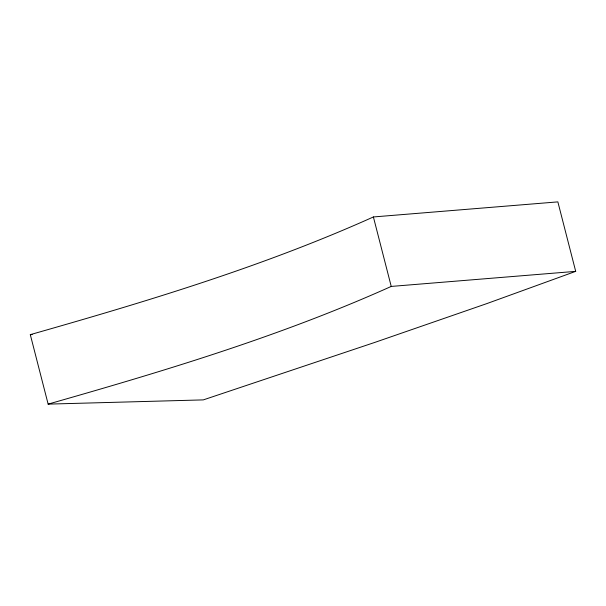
<?xml version="1.0" encoding="UTF-8"?>
<svg xmlns="http://www.w3.org/2000/svg" width="606" height="606" viewBox="0 0 606 606"><rect width="100%" height="100%" fill="white"/><g stroke="black" fill="none" stroke-linecap="round" stroke-linejoin="round"><path stroke-width="0.91" d="M373.394 216.956C262.906 266.572 146.591 301.538 30.3 334.641L48.139 404.119L203.298 399.892L374.841 342.398L486.883 303.583L575.7 271.359L557.861 201.881L373.394 216.956L391.234 286.426L575.7 271.359M391.234 286.426C280.745 336.05 164.431 371.008 48.139 404.119M30.3 334.641L32.194 334.588"/></g></svg>
